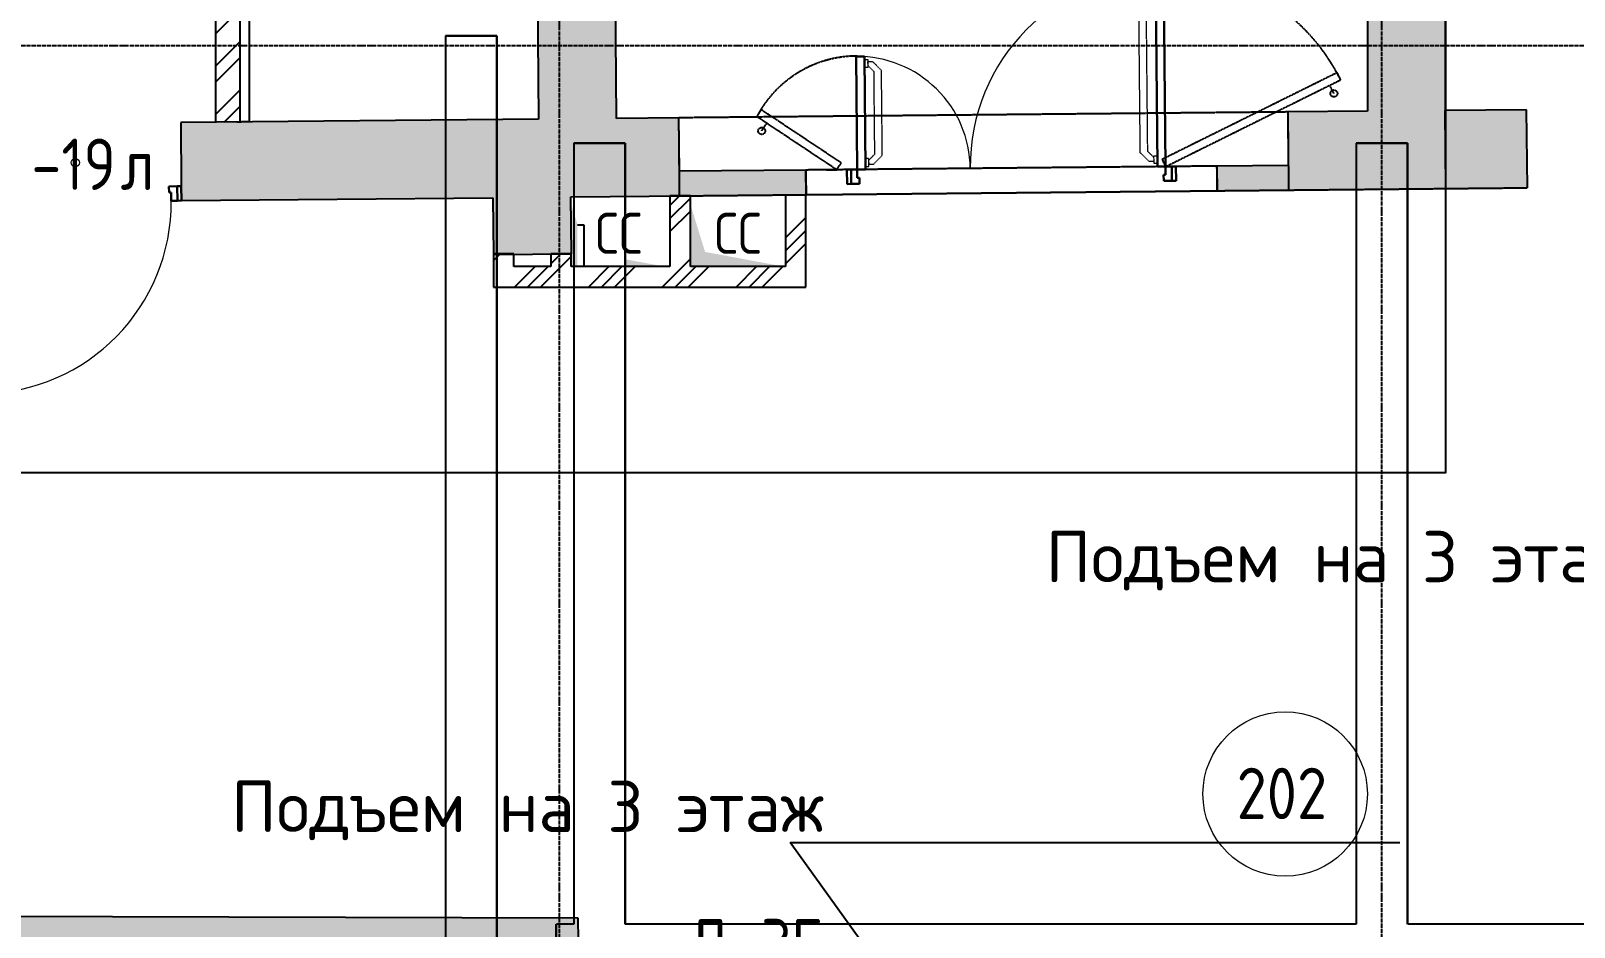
# Model space of a CAD drawing. Header units: millimetres. Extents: x -33838 to 476301, y -41806 to 120107.
# Drawn here: x 147977 to 155485, y 9116 to 13478 of the extents above; entities that cross this region are included whole.
import ezdxf
from ezdxf import colors
from ezdxf.entities.mleader import LeaderData, LeaderLine
from ezdxf.math import Vec2, Vec3

# ---------------------------------------------------------------- set-up
doc = ezdxf.new("R2010")
doc.units = ezdxf.units.MM
for name, pattern in [('ADSK_Линия сетки', [25, 20, -2.5, 0, -2.5]), ('ADSK_Сверху', [4.5, 3, -1.5]), ('ADSK_Снесено', [4.5, 3, -1.5]), ('ADSK_Штриховая_ш2 п1', [3, 2, -1])]:
    doc.linetypes.add(name, pattern=pattern)
for name, color, linetype, lineweight in [('Аннотация', 7, 'Continuous', 9), ('Двери', 251, 'Continuous', 18), ('Каркас', 7, 'Continuous', 18), ('Марки дверей', 7, 'Continuous', 20), ('Марки помещений', 7, 'Continuous', 20), ('Узлы', 7, 'Continuous', 18)]:
    doc.layers.add(name, color=color, linetype=linetype, lineweight=lineweight)
doc.layers.add('Линии', color=7, linetype='Continuous', lineweight=9, true_color=0x00a600)
doc.layers.add('Стены внутренние', color=5, linetype='Continuous', lineweight=18, true_color=0x0000ff)
doc.styles.add('GOST Common_1', font='GOST Common_0.ttf', dxfattribs={"width": 0.9, "height": 200})
doc.styles.add('GOST Common_2', font='GOST Common_0.ttf', dxfattribs={"width": 0.9, "height": 250})
doc.styles.add('ISOCPEUR', font='isocpeur.ttf', dxfattribs={"height": 250})
pattern_1 = [(45, (108139.4, 150), (-179.6051, 179.6051), []), (45, (108202.9, 150), (0, 359.2102), []), (45, (108075.9, 150), (0, 359.2102), [])]

# ---------------------------------------------------------------- blocks, each defined once
blk = doc.blocks.new('AC_Дверь_Однопольная - Д-19л 1030х2200h-1983133-02 План 2-го этажа маркировочный')
at = {"layer": 'Двери', "lineweight": 30}
for p, q in [((465, 1120), (425, 1120)), ((425, 1120), (425, 190)), ((465, 190), (465, 1120)), ((-495, 190), (-515, 190)), ((-515, 190), (-515, 120)), ((-465, 190), (-495, 190)), ((-495, 190), (-495, 120)), ((-495, 120), (-495, 190)), ((-465, 150), (-465, 190)), ((425, 190), (465, 190)), ((495, 190), (465, 190)), ((465, 190), (465, 150)), ((495, 120), (495, 190)), ((515, 190), (495, 190)), ((495, 190), (495, 120)), ((515, 120), (515, 190)), ((-515, 120), (-495, 120)), ((-495, 120), (-455, 120)), ((-455, 150), (-465, 150)), ((-455, 120), (-455, 150)), ((465, 150), (455, 150)), ((455, 150), (455, 120)), ((455, 120), (495, 120)), ((495, 120), (515, 120))]:
    blk.add_line(p, q, dxfattribs=at)
at = {"layer": 'Двери'}
blk.add_arc((465, 190), 930, 90, 180, dxfattribs=at)
blk = doc.blocks.new('AC_Дверь_Двупольная - Д-16л 1500х2200h 2-V222-02 План 2-го этажа маркировочный')
at = {"layer": 'Двери', "linetype": 'ADSK_Сверху', "lineweight": 9}
for p, q in [((670.3, 984.5), (627.5, 941.7)), ((694, 984.5), (670.3, 984.5)), ((710, 995), (694, 995)), ((694, 995), (694, 956.5)), ((694, 975.8), (694, 984.5)), ((627.5, 128.4), (627.5, 941.7)), ((694, 965.7), (663.9, 935.6)), ((663.9, 134.4), (663.9, 935.6)), ((694, 956.5), (710, 956.5)), ((-710, 595), (-694, 595)), ((-694, 556.5), (-710, 556.5)), ((-694, 595), (-694, 556.5)), ((-694, 575.8), (-694, 584.5)), ((-694, 584.5), (-670.3, 584.5)), ((-694, 565.7), (-663.9, 535.6)), ((-670.3, 584.5), (-627.5, 541.7)), ((-663.9, 134.4), (-663.9, 535.6)), ((-627.5, 128.4), (-627.5, 541.7)), ((-694, 113.5), (-710, 113.5)), ((-694, 104.3), (-663.9, 134.4)), ((-694, 75), (-694, 113.5)), ((-694, 94.3), (-694, 85.6)), ((-694, 85.6), (-670.3, 85.6)), ((-670.3, 85.6), (-627.5, 128.4)), ((670.3, 85.6), (627.5, 128.4)), ((694, 104.3), (663.9, 134.4)), ((694, 85.6), (670.3, 85.6)), ((694, 75), (694, 113.5)), ((694, 113.5), (710, 113.5)), ((-710, 75), (-694, 75)), ((710, 75), (694, 75))]:
    blk.add_line(p, q, dxfattribs=at)
at = {"layer": 'Двери', "lineweight": 30}
for p, q in [((750, 1010), (710, 1010)), ((710, 1010), (710, 60)), ((750, 60), (750, 1010)), ((-750, 610), (-710, 610)), ((-750, 60), (-750, 610)), ((-710, 610), (-710, 60)), ((-800, 60), (-780, 60)), ((-800, -10), (-800, 60)), ((-780, 60), (-750, 60)), ((-780, -10), (-780, 60)), ((-780, 60), (-780, -10)), ((-710, 60), (-750, 60)), ((-750, 60), (-750, 20)), ((-750, 20), (-740, 20)), ((-740, 20), (-740, -10)), ((710, 60), (750, 60)), ((750, 20), (740, 20)), ((740, 20), (740, -10)), ((780, 60), (750, 60)), ((750, 60), (750, 20)), ((780, -10), (780, 60)), ((800, 60), (780, 60)), ((780, 60), (780, -10)), ((800, -10), (800, 60)), ((-780, -10), (-800, -10)), ((-740, -10), (-780, -10)), ((740, -10), (780, -10)), ((780, -10), (800, -10))]:
    blk.add_line(p, q, dxfattribs=at)
at = {"layer": 'Двери'}
for centre, radius, start, end in [((750, 60), 950, 90, 180), ((-750, 60), 550, 360, 90)]:
    blk.add_arc(centre, radius, start, end, dxfattribs=at)
blk = doc.blocks.new('ADSK_Марка_Помещение_ОдноЗначение - Номер-247393-02 План 2-го этажа маркировочный')
at = {"layer": 'Марки помещений'}
blk.add_circle((0, 0), 4, dxfattribs=at)
blk = doc.blocks.new('ADSK_Марка_Дверь - Типоразмер_ADSK_Марка-58376-02 План 2-го этажа маркировочный')
at = {"layer": 'Марки дверей', "lineweight": 9}
blk.add_circle((0, 0), 0.2, dxfattribs=at)

msp = doc.modelspace()

# ---------------------------------------------------------------- hatches: boundary and pattern name
at = {"layer": 'Стены внутренние', "lineweight": 25, "true_color": 0x636466}
for points in [[(150445.96841, 13048.09966), (150825.9518, 13051.74254), (150769.74877, 20574.05859), (150389.73817, 20574.05859), (150434.51707, 14580.76738)], [(154479.2518, 13086.76658), (154859.2518, 13090.40963), (154859.2518, 20545.02004), (154681.43432, 20545.84105), (154681.43432, 20574.05859), (154479.2518, 20574.05859), (154479.2518, 15128.80924)], [(154095.45254, 12703.06965), (154861.07324, 12710.40963), (154857.43036, 13090.39217), (154091.80966, 13083.05219), (154095.29577, 12719.42171)], [(150227.07562, 12389.15619), (150607.05588, 12393.02876), (150604.23721, 12669.59951), (150224.2546, 12665.95663)]]:
    msp.add_hatch(color=251, dxfattribs=at).paths.add_polyline_path(points)
h = msp.add_hatch(dxfattribs=at)
h.set_pattern_fill('FP_2', color=251, style=0, pattern_type=2)
h.set_pattern_definition([(45, (108139.4, 150), (-117.8655, 117.8655), []), (45, (108217.98, 150), (-117.8655, 117.8655), [])])
h.paths.add_polyline_path([(148875.96841, 13033.04813), (148995.96841, 13034.19856), (148995.96841, 13868.09966), (148875.96841, 13868.09966), (148875.96841, 13048.09966)])
h = msp.add_hatch(color=251, dxfattribs=at)
h.paths.add_polyline_path([(154861.07324, 12710.40963), (155257.60522, 12714.21116), (155253.31171, 13094.18746), (154857.43036, 13090.39217), (154860.72377, 12746.8623)])
h.paths.add_polyline_path([(156949.56536, 12730.43192), (157524.66608, 12735.94539), (157524.66608, 13115.96285), (156964.77189, 13110.59517), (156951.59027, 12781.05466)])
h = msp.add_hatch(color=251, dxfattribs=at)
h.paths.add_polyline_path([(147391.30433, 12638.79725), (147679.93083, 12641.5643), (147676.28795, 13021.54684), (147391.30433, 13018.81471), (147391.30433, 12735.23504)])
h.paths.add_polyline_path([(148709.8835, 12651.43842), (151133.25867, 12674.67122), (151129.61579, 13054.65376), (148706.24062, 13031.42095), (148709.74431, 12665.95663)])
h = msp.add_hatch(color=251, dxfattribs=at)
h.paths.add_polyline_path([(151133.25867, 12674.67122), (151748.4578, 12680.56911), (151747.30742, 12800.56359), (151132.10829, 12794.6657), (151133.21045, 12679.70102)])
h.paths.add_polyline_path([(153748.3659, 12699.74215), (154095.45254, 12703.06965), (154094.30216, 12823.06414), (153747.21551, 12819.73663), (153748.29649, 12706.98179)])
h = msp.add_hatch(dxfattribs=at)
h.set_pattern_fill('FP_1', color=251, style=0, pattern_type=2)
h.set_pattern_definition(pattern_1)
h.paths.add_polyline_path([(151186.12594, 12330.56359), (151186.36185, 12331.44633), (151186.36185, 12674.70097), (151086.36185, 12674.22162), (151086.36185, 12330.56359)])
h = msp.add_hatch(dxfattribs=at)
h.set_pattern_fill('FP_1', color=251, style=0, pattern_type=2)
h.set_pattern_definition(pattern_1)
h.paths.add_polyline_path([(151647.88261, 12230.56359), (151747.88261, 12230.56359), (151747.30742, 12680.55808), (151647.88261, 12679.6049), (151647.88261, 12325.17531)])
h = msp.add_hatch(dxfattribs=at)
h.set_pattern_fill('FP_1', color=251, style=0, pattern_type=2)
h.set_pattern_definition(pattern_1)
h.paths.add_polyline_path([(150227.03563, 12230.56359), (150327.03563, 12230.56359), (150327.03563, 12390.17493), (150227.07562, 12389.15619), (150227.03563, 12330.56359)])
h = msp.add_hatch(dxfattribs=at)
h.set_pattern_fill('FP_1', color=251, style=0, pattern_type=2)
h.set_pattern_definition(pattern_1)
h.paths.add_polyline_path([(150506.36185, 12330.56359), (150606.36185, 12331.44633), (150606.36185, 12393.02169), (150506.36185, 12392.00254), (150506.36185, 12331.44633)])
h = msp.add_hatch(dxfattribs=at)
h.set_pattern_fill('FP_1', color=251, style=0, pattern_type=2)
h.set_pattern_definition(pattern_1)
h.paths.add_polyline_path([(151596.68043, 12230.56359), (151647.88261, 12230.56359), (151647.88261, 12330.56359), (150327.03563, 12330.56359), (150327.03563, 12230.56359), (151436.32314, 12230.56359)])
h = msp.add_hatch(color=251, dxfattribs=at)
h.paths.add_polyline_path([(150643.87398, 8780.40893), (150640.00108, 9160.4205), (144072.22926, 9177.78108), (144072.22926, 8797.77975), (150641.87126, 8780.41423)])
h.paths.add_polyline_path([(142571.23005, 8801.74734), (142572.04947, 9181.74601), (135507.91605, 9200.41911), (135507.91605, 8820.41778), (142541.69893, 8801.8254)])
h.paths.add_polyline_path([(134006.91684, 8824.38537), (134007.73626, 9204.38404), (126996.31999, 9222.9178), (126996.31999, 8842.91647), (133964.73987, 8824.49686)])
h.paths.add_polyline_path([(125495.32078, 8846.88406), (125496.1402, 9226.88273), (123737.93688, 9231.53067), (123736.93244, 8851.532), (125345.23721, 8847.28077)])
h.paths.add_polyline_path([(122236.93768, 8855.49694), (122237.75709, 9235.49561), (118638.71545, 9245.00944), (118638.71545, 8865.00811), (122211.1293, 8855.56515)])
h.paths.add_polyline_path([(117111.77609, 8869.04427), (117111.77609, 9249.04559), (116272.42287, 9251.26425), (116273.16835, 8871.26096), (117048.57146, 8869.21133)])
at = {"layer": 'Узлы', "lineweight": 25, "true_color": 0x636466}
h = msp.add_hatch(color=251, dxfattribs=at)
h.paths.add_polyline_path([(150868.36341, 12331.44633), (151056.36185, 12331.44633), (150868.36341, 12366.49476)])
h.paths.add_polyline_path([(150636.36185, 12331.44633), (150636.36185, 12536.10176), (150606.36185, 12631.26895), (150607.05588, 12331.44633), (150608.82756, 12331.44633)])
msp.add_hatch(color=251, dxfattribs=at).paths.add_polyline_path([(151636.36185, 12331.44633), (151257.07253, 12402.157), (151186.36185, 12631.26895), (151186.36185, 12331.44633), (151436.32314, 12331.44633)])

# ---------------------------------------------------------------- linework, layer by layer
at = {"linetype": 'ADSK_Линия сетки', "lineweight": 25}
for p, q in [((154549.30993, -3863.55169), (154549.30993, 44684.78674)), ((150549.30993, -3863.55169), (150549.30993, 21818.8012)), ((97053.17482, 13406.78828), (165281.11784, 13406.78828))]:
    msp.add_line(p, q, dxfattribs=at)
at = {"color": 251, "lineweight": 25, "true_color": 0x636466}
msp.add_lwpolyline([(108910.52572, 11328.12025), (154861.07324, 11328.12025), (154859.2518, 21054.56631), (154172.61168, 21084.05859)], dxfattribs=at)
at = {"layer": 'Каркас', "color": 251, "linetype": 'ADSK_Сверху', "lineweight": 25, "true_color": 0x636466}
for p, q in [((150244.69301, 13454.00246), (149994.69301, 13454.00246)), ((149994.69301, 13454.00246), (150244.69301, 13454.00246)), ((149994.69301, 13454.00246), (149994.69301, 8999.43061)), ((149994.69301, 13454.00246), (149994.69301, 8999.43061)), ((150244.69301, 8999.43061), (150244.69301, 13454.00246)), ((150244.69301, 13454.00246), (150244.69301, 8999.43061)), ((150868.36341, 12931.45973), (150618.36341, 12931.45973)), ((150618.36341, 12931.45973), (150868.36341, 12931.45973)), ((150618.36341, 12931.45973), (150618.36341, 9131.21709)), ((150618.36341, 12931.45973), (150618.36341, 9131.21709)), ((150868.36341, 9131.21709), (150868.36341, 12931.45973)), ((150868.36341, 12931.45973), (150868.36341, 9131.21709)), ((154674.30993, 12931.45973), (154424.30993, 12931.45973)), ((154424.30993, 12931.45973), (154674.30993, 12931.45973)), ((154424.30993, 12931.45973), (154424.30993, 9131.21709)), ((154424.30993, 12931.45973), (154424.30993, 9131.21709)), ((154674.30993, 9131.21709), (154674.30993, 12931.45973)), ((154674.30993, 12931.45973), (154674.30993, 9131.21709)), ((150533.41539, 8781.21709), (150533.41539, 9131.21709)), ((150533.41539, 9131.21709), (150533.41539, 8781.21709)), ((150618.36341, 9131.21709), (150533.41539, 9131.21709)), ((150618.36341, 9131.21709), (150533.41539, 9131.21709)), ((154424.30993, 9131.21709), (150868.36341, 9131.21709)), ((154424.30993, 9131.21709), (150868.36341, 9131.21709)), ((157558.36341, 9131.21709), (154674.30993, 9131.21709)), ((157558.36341, 9131.21709), (154674.30993, 9131.21709))]:
    msp.add_line(p, q, dxfattribs=at)
at = {"layer": 'Линии', "color": 251, "linetype": 'ADSK_Штриховая_ш2 п1', "lineweight": 25, "true_color": 0x636466}
for p, q in [((153479.49724, 12853.15847), (154330.60856, 13275.1887)), ((153497.26694, 12817.3222), (154348.37826, 13239.35244)), ((154316.04821, 13173.09288), (154296.05731, 13213.40868)), ((154330.60856, 13275.1887), (154348.37826, 13239.35244)), ((151508.65131, 13060.47398), (151530.80158, 13093.78112)), ((151919.49073, 12835.29091), (151530.80158, 13093.78112)), ((151897.34046, 12801.98377), (151508.65131, 13060.47398)), ((151532.36068, 12990.66406), (151557.27973, 13028.13459)), ((153479.49724, 12853.15847), (153497.26694, 12817.3222)), ((151847.34276, 12801.50444), (151897.34046, 12801.98377)), ((151897.34046, 12801.98377), (151919.49073, 12835.29091)), ((153497.26694, 12817.3222), (153547.26464, 12817.80153))]:
    msp.add_line(p, q, dxfattribs=at)
for centre in [(154316.04821, 13173.09288), (151532.36068, 12990.66406)]:
    msp.add_circle(centre, 17, dxfattribs=at)
for centre, radius, start, end in [((153497.26694, 12817.3222), 950, 26.374874835, 90.612323889), ((151997.30416, 12802.9603), 552.35396, 90, 152.21135405)]:
    msp.add_arc(centre, radius, start, end, dxfattribs=at)
at = {"layer": 'Стены внутренние', "color": 251, "lineweight": 25, "true_color": 0x636466}
for p, q in [((150389.73817, 20574.05859), (150445.96841, 13048.09966)), ((150825.9518, 13051.74254), (150769.74877, 20574.05859)), ((154479.2518, 20574.05859), (154479.2518, 13086.76658)), ((154859.2518, 13090.40963), (154859.2518, 20545.02004)), ((148875.96841, 13868.09966), (148875.96841, 13033.04813)), ((148995.96841, 13034.19856), (148995.96841, 13748.09966)), ((154479.2518, 13086.76658), (154091.80966, 13083.05219)), ((154091.80966, 13083.05219), (154094.30216, 12823.06414)), ((155253.31171, 13094.18746), (154857.43036, 13090.39217)), ((154861.07324, 12710.40963), (154857.43036, 13090.39217)), ((155257.60522, 12714.21116), (155253.31171, 13094.18746)), ((150445.96841, 13048.09966), (148706.24062, 13031.42095)), ((148706.24062, 13031.42095), (148709.21244, 12721.4352)), ((151129.61579, 13054.65376), (150825.9518, 13051.74254)), ((151132.10829, 12794.6657), (151129.61579, 13054.65376)), ((151747.30742, 12800.56359), (151132.10829, 12794.6657)), ((151748.4578, 12680.56911), (151747.30742, 12800.56359)), ((154094.30216, 12823.06414), (153747.21551, 12819.73663)), ((153747.21551, 12819.73663), (153748.3659, 12699.74215)), ((148709.8835, 12651.43842), (150224.2546, 12665.95663)), ((150224.2546, 12665.95663), (150227.07562, 12389.15619)), ((150604.23721, 12669.59951), (151748.4578, 12680.56911)), ((150607.05588, 12393.02876), (150604.23721, 12669.59951)), ((151086.36185, 12674.70097), (151086.36185, 12330.56359)), ((151186.36185, 12674.70097), (151086.36185, 12674.70097)), ((151186.36185, 12330.56359), (151186.36185, 12674.70097)), ((151647.88261, 12679.6049), (151647.88261, 12330.56359)), ((151747.88261, 12230.56359), (151747.88261, 12680.56359)), ((150227.03563, 12393.07977), (150227.03563, 12230.56359)), ((150327.03563, 12393.07977), (150227.03563, 12393.07977)), ((150227.07562, 12389.15619), (150607.05588, 12393.02876)), ((150327.03563, 12330.56359), (150327.03563, 12393.07977)), ((150506.36185, 12393.07977), (150506.36185, 12330.56359)), ((150606.36185, 12393.07977), (150506.36185, 12393.07977)), ((150606.36185, 12330.56359), (150606.36185, 12393.07977)), ((150506.36185, 12330.56359), (150327.03563, 12330.56359)), ((151086.36185, 12330.56359), (150606.36185, 12330.56359)), ((151647.88261, 12330.56359), (151186.36185, 12330.56359)), ((150227.03563, 12230.56359), (151747.88261, 12230.56359)), ((150640.00108, 9160.4205), (144072.22926, 9177.78108)), ((150677.16199, 5514.16371), (150640.00108, 9160.4205))]:
    msp.add_line(p, q, dxfattribs=at)
at = {"layer": 'Стены внутренние', "color": 251, "linetype": 'ADSK_Сверху', "lineweight": 25, "true_color": 0x636466}
for p, q in [((149041.36594, 13034.63379), (149041.36594, 13748.09966)), ((154091.80966, 13083.05219), (151129.61579, 13054.65376)), ((154091.80966, 13083.05219), (154095.45254, 12703.06965)), ((149041.36594, 13034.63379), (148978.8058, 13034.03403)), ((151133.25867, 12674.67122), (151129.61579, 13054.65376)), ((151133.25867, 12674.67122), (154095.45254, 12703.06965)), ((150636.36185, 12533.63165), (150669.47335, 12533.63165)), ((150669.47335, 12331.44633), (150669.47335, 12533.63165))]:
    msp.add_line(p, q, dxfattribs=at)
at = {"layer": 'Стены внутренние', "color": 251, "linetype": 'ADSK_Снесено', "lineweight": 25, "true_color": 0x636466}
for p, q in [((151947.29823, 12802.4809), (151747.30742, 12800.56359)), ((151747.30742, 12800.56359), (151748.4578, 12680.56911)), ((153457.22884, 12816.95654), (152037.29409, 12803.34368)), ((153747.21551, 12819.73663), (153547.2247, 12817.81933)), ((153748.3659, 12699.74215), (153747.21551, 12819.73663)), ((151748.4578, 12680.56911), (155257.60522, 12714.21116))]:
    msp.add_line(p, q, dxfattribs=at)

# ---------------------------------------------------------------- block references
at = {"layer": 'Двери', "color": 251, "linetype": 'ADSK_Сверху', "lineweight": 25, "true_color": 0x636466, "rotation": 0.5492755352822799}
msp.add_blockref('AC_Дверь_Двупольная - Д-16л 1500х2200h 2-V222-02 План 2-го этажа маркировочный', (152747.83666, 12750.15287), dxfattribs=at)
at = {"layer": 'Двери', "color": 251, "lineweight": 25, "true_color": 0x636466, "rotation": 180.5492755352822}
msp.add_blockref('AC_Дверь_Однопольная - Д-19л 1030х2200h-1983133-02 План 2-го этажа маркировочный', (148193.08573, 12836.49263), dxfattribs=at)
at = {"layer": 'Марки дверей', "color": 251, "lineweight": 25, "true_color": 0x636466, "xscale": 99.99999999999993, "yscale": 99.99999999999993, "zscale": 99.99999999999993}
msp.add_blockref('ADSK_Марка_Дверь - Типоразмер_ADSK_Марка-58376-02 План 2-го этажа маркировочный', (148193.08573, 12836.49263), dxfattribs=at)
at = {"layer": 'Марки помещений', "color": 251, "lineweight": 25, "true_color": 0x636466, "xscale": 99.99999999999993, "yscale": 99.99999999999993, "zscale": 99.99999999999993}
msp.add_blockref('ADSK_Марка_Помещение_ОдноЗначение - Номер-247393-02 План 2-го этажа маркировочный', (154078.94582, 9764.03164), dxfattribs=at)

# ---------------------------------------------------------------- texts
at = {"layer": 'Аннотация', "color": 251, "lineweight": 25, "true_color": 0x636466, "char_height": 200, "width": 317.46825, "attachment_point": 1, "style": 'GOST Common_2'}
for insert in [(150722.70394, 12592.54125), (151302.70394, 12592.54125)]:
    msp.add_mtext('СС', dxfattribs=dict(at, insert=insert))
at = {"layer": 'Марки дверей', "color": 251, "lineweight": 25, "true_color": 0x636466, "char_height": 250, "attachment_point": 1, "style": 'GOST Common_1'}
for s, insert, width in [('-19', (147979.5127, 12953.50572), 526.7086875), ('\\fGOST Common|b0|i0|c204|p34|;\\W.9;л', (148414.09083, 12953.50572), 194.8100625), ('\\fGOST Common|b0|i0|c204|p34|;\\W.9;Д', (151179.9153, 9155.93018), 245.316375), ('-35', (151382.32155, 9155.93018), 584.4301875)]:
    msp.add_mtext(s, dxfattribs=dict(at, insert=insert, width=width))
at = {"layer": 'Марки помещений', "color": 251, "lineweight": 25, "true_color": 0x636466, "insert": (153842.68856, 9891.75671), "char_height": 250, "width": 584.4301875, "attachment_point": 1, "style": 'GOST Common_1'}
msp.add_mtext('202', dxfattribs=at)

# ---------------------------------------------------------------- leaders
at = {"ltscale": 10}
ml = msp.add_multileader_mtext('Standard', dxfattribs=at)
ml.set_content('Подъем на 3 этаж', color=256, style='ISOCPEUR')
ml.set_leader_properties()
ml.build(insert=Vec2(0, 0))
ml.multileader.update_dxf_attribs({"text_left_attachment_type": 6, "text_right_attachment_type": 6, "dogleg_length": 0.36, "arrow_head_size": 0.18})
ctx = ml.context
ctx.base_point, ctx.char_height, ctx.arrow_head_size, ctx.landing_gap_size, ctx.plane_origin = Vec3(152882.69586, 10743.99009), 250, 0.18, 0.09, Vec3(156343.77273, 9903.12845)
ctx.left_attachment, ctx.right_attachment, ctx.text_align_type = 6, 6, 2
notes = []
notes.append((ctx, [(1, (1, 1, 0), (155633.00859, 10743.99009), (-1, 0), 0.36, [(0, [(156343.77273, 9903.12845)], 0, [])])]))
ctx.mtext.insert, ctx.mtext.alignment, ctx.mtext.flow_direction = Vec3(155795.28586, 11043.99009), 3, 5
ml = msp.add_multileader_mtext('Standard', dxfattribs=at)
ml.set_content('Подъем на 3 этаж', color=256, style='ISOCPEUR')
ml.set_leader_properties()
ml.build(insert=Vec2(0, 0))
ml.multileader.update_dxf_attribs({"text_left_attachment_type": 6, "text_right_attachment_type": 6, "dogleg_length": 0.36, "arrow_head_size": 0.18})
ctx = ml.context
ctx.base_point, ctx.char_height, ctx.arrow_head_size, ctx.landing_gap_size, ctx.plane_origin = Vec3(148920.21375, 9528.74173), 250, 0.18, 0.09, Vec3(152554.74457, 8301.21709)
ctx.left_attachment, ctx.right_attachment, ctx.text_align_type = 6, 6, 2
notes.append((ctx, [(1, (1, 1, 0), (151670.52648, 9528.74173), (-1, 0), 0.36, [(0, [(152554.74457, 8301.21709)], 0, [])])]))
ctx.mtext.insert, ctx.mtext.alignment, ctx.mtext.flow_direction = Vec3(151832.80375, 9828.74173), 3, 5
ml = msp.add_multileader_mtext('Standard')
ml.set_content('ПД6\\P700х500\\Pl 9000', color=256, style='ISOCPEUR')
ml.set_leader_properties()
ml.build(insert=Vec2(0, 0))
ml.multileader.update_dxf_attribs({"text_left_attachment_type": 6, "text_right_attachment_type": 6, "dogleg_length": 0.36, "arrow_head_size": 0.18})
ctx = ml.context
ctx.base_point, ctx.char_height, ctx.arrow_head_size, ctx.landing_gap_size, ctx.plane_origin = Vec3(154130.98844, 8641.6944), 250, 0.18, 0.09, Vec3(156222.24457, 9557.41053)
ctx.left_attachment, ctx.right_attachment, ctx.text_align_type = 6, 6, 2
notes.append((ctx, [(0, (1, 1, 0), (155306.52844, 8641.6944), (-1, 0), 0.36, [(0, [(156222.24457, 9557.41053)], 0, [])])]))
ctx.mtext.insert, ctx.mtext.alignment, ctx.mtext.flow_direction = Vec3(155306.07844, 8941.6944), 3, 5
for ctx, leaders in notes:
    for number, flags, end, landing, length, lines in leaders:
        leader = LeaderData()
        leader.index, (leader.has_last_leader_line, leader.has_dogleg_vector, leader.attachment_direction) = number, flags
        leader.last_leader_point, leader.dogleg_vector, leader.dogleg_length = Vec3(end), Vec3(landing), length
        for number, points, colour, breaks in lines:
            line = LeaderLine()
            line.index, line.vertices, line.color, line.breaks = number, Vec3.list(points), colors.encode_raw_color(colour), breaks
            leader.lines.append(line)
        ctx.leaders.append(leader)

doc.saveas('drawing.dxf')
